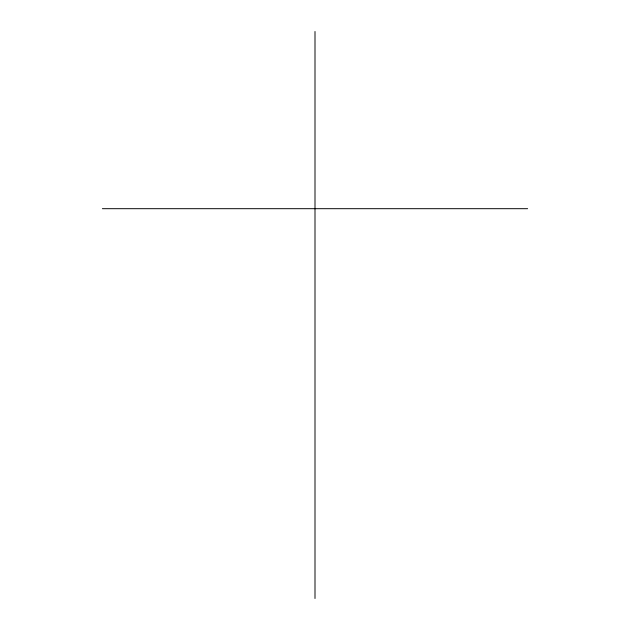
<?xml version="1.0" encoding="UTF-8"?>
<svg xmlns="http://www.w3.org/2000/svg" width="630" height="630" viewBox="0 0 630 630"><rect width="100%" height="100%" fill="white"/><g stroke="black" fill="none" stroke-linecap="round" stroke-linejoin="round"><path stroke-width="0.94" d="M102.375 208.688L527.625 208.688M315 31.5L315 598.5"/></g></svg>
